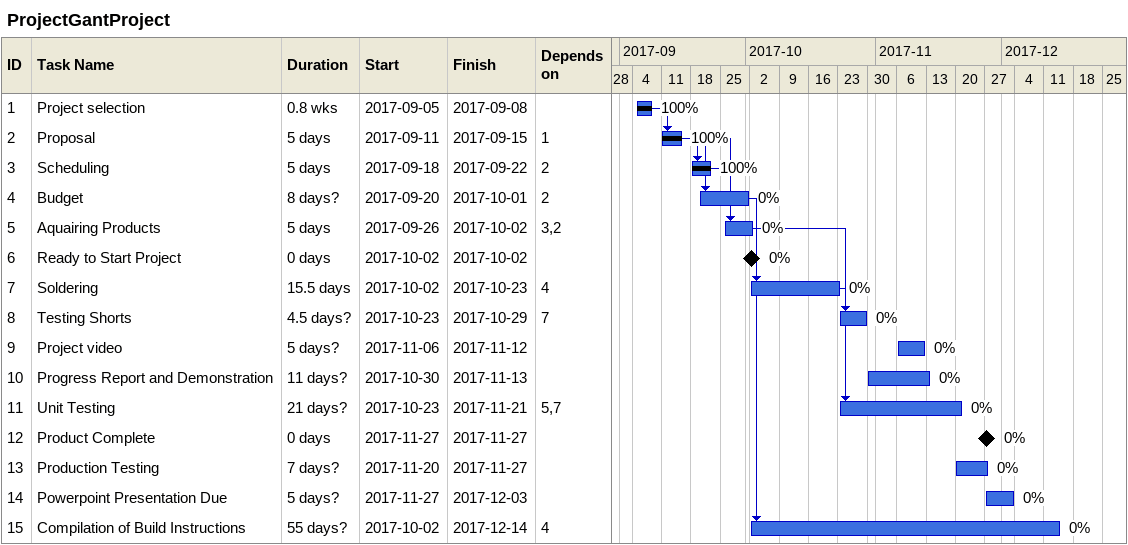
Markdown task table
ProjectGantProject

| ID | Task | Duration | Start | Finish | Predecessors | % complete |
|---|---|---|---|---|---|---|
| 1 | Project selection | 0.8w | 2017-09-05 | 2017-09-08 |  | 100 |
| 2 | Proposal | 5d | 2017-09-11 | 2017-09-15 | 1 | 100 |
| 3 | Scheduling | 5d | 2017-09-18 | 2017-09-22 | 2 | 100 |
| 4 | Budget | 8d? | 2017-09-20 | 2017-10-01 | 2 | 0 |
| 5 | Aquairing Products | 5d | 2017-09-26 | 2017-10-02 | 3, 2 | 0 |
| 6 | Ready to Start Project | 0d | 2017-10-02 | 2017-10-02 |  | 0 |
| 7 | Soldering | 15.5d | 2017-10-02 | 2017-10-23 | 4 | 0 |
| 8 | Testing Shorts | 4.5d? | 2017-10-23 | 2017-10-29 | 7 | 0 |
| 9 | Project video | 5d? | 2017-11-06 | 2017-11-12 |  | 0 |
| 10 | Progress Report and Demonstration | 11d? | 2017-10-30 | 2017-11-13 |  | 0 |
| 11 | Unit Testing | 21d? | 2017-10-23 | 2017-11-21 | 5, 7 | 0 |
| 12 | Product Complete | 0d | 2017-11-27 | 2017-11-27 |  | 0 |
| 13 | Production Testing | 7d? | 2017-11-20 | 2017-11-27 |  | 0 |
| 14 | Powerpoint Presentation Due | 5d? | 2017-11-27 | 2017-12-03 |  | 0 |
| 15 | Compilation of Build Instructions | 55d? | 2017-10-02 | 2017-12-14 | 4 | 0 |
